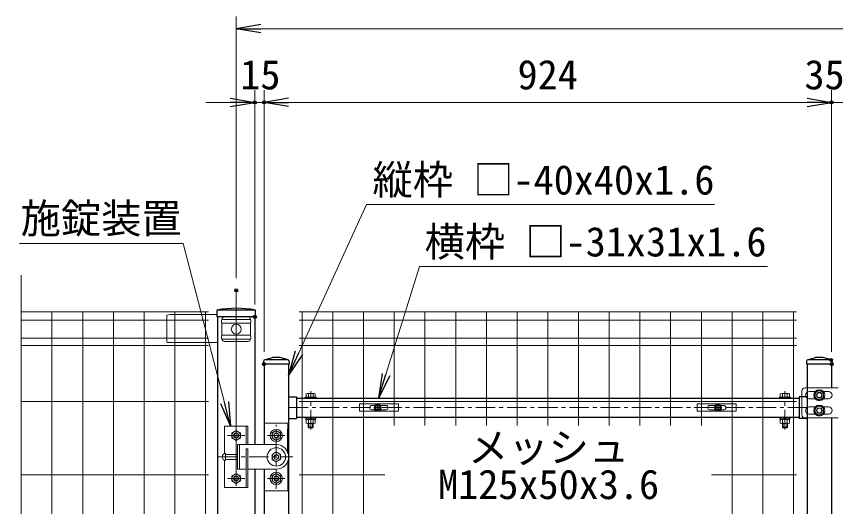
# Model space of a CAD drawing. Units: millimetres, scale not verified. Extents: x -4200 to 4200, y -2970 to 2970.
# Drawn here: x -3002 to -1668, y 361 to 1159 of the extents above; entities that cross this region are included whole.
import ezdxf
from ezdxf.enums import TextEntityAlignment as Align

# ---------------------------------------------------------------- set-up
doc = ezdxf.new("R2010")
doc.units = ezdxf.units.MM
doc.header["$LTSCALE"] = 10
doc.header["$PDMODE"] = 32
doc.header["$PDSIZE"] = 5
doc.linetypes.add('USER1', pattern=[50.8, 31.75, -6.35, 6.35, -6.35])
for name, color, linetype, lineweight in [('0-0_D-STR-TXT', 7, 'Continuous', 13), ('0-2_D-BMK', 2, 'USER1', 13), ('0-3_D-STR1', 1, 'Continuous', 25), ('0-6_D-STR3', 3, 'Continuous', 13), ('0-7_D-STR-DIM', 7, 'Continuous', 13), ('0-9_Defpoints', 6, 'Continuous', 25), ('0-A_LAYER06', 7, 'Continuous', 25), ('0-E_D-STR2', 7, 'Continuous', 13)]:
    doc.layers.add(name, color=color, linetype=linetype, lineweight=lineweight)
doc.layers.add('0-8_0', color=7, linetype='Continuous')
doc.styles.add('ＭＳ ゴシック', font='')
doc.styles.get('ＭＳ ゴシック').set_extended_font_data('MS Gothic')

# ---------------------------------------------------------------- blocks, each defined once
blk = doc.blocks.new('_Open')
at = {"layer": '0-8_0'}
blk.add_line((-10, 1.667), (0, 0), dxfattribs=at)
blk.add_lwpolyline([(-10, -1.667), (0, 0), (-10, 0)], dxfattribs=at)
blk = doc.blocks.new('U7')
at = {"layer": '0-2_D-BMK'}
for p, q in [((810, 7089), (810, 7709.9)), ((8530, 7089), (8530, 7709.9)), ((450, 7442.5), (8890, 7442.5)), ((450, 7442.5), (8890, 7442.5)), ((-402.5, 6170), (-402.5, 7110)), ((250, 6120), (250, 7160)), ((-543.7, 6990), (-261.3, 6990)), ((108.8, 6990), (391.2, 6990)), ((-702.1, 6640), (518.4, 6640)), ((-543.7, 6290), (-261.3, 6290)), ((108.8, 6290), (391.2, 6290))]:
    blk.add_line(p, q, dxfattribs=at)
at = {"layer": '0-3_D-STR1'}
for p, q in [((40, 8196), (40, 8150)), ((460, 8150), (40, 8150)), ((50, 8150), (50, 6840)), ((56.9, 8218.9), (190, 8260)), ((439.6, 8220), (64, 8220)), ((310, 8260), (190, 8260)), ((443.1, 8218.9), (310, 8260)), ((450, 8150), (450, 300)), ((460, 8196), (460, 8150)), ((8880, 8196), (8880, 8150)), ((9300, 8150), (8880, 8150)), ((8890, 8150), (8890, 300)), ((8896.9, 8218.9), (9030, 8260)), ((9279.6, 8220), (8904, 8220)), ((9150, 8260), (9030, 8260)), ((9283.1, 8218.9), (9150, 8260)), ((9290, 8150), (9290, 7765)), ((9300, 8196), (9300, 8150)), ((8760, 7617.5), (8760, 7267.5)), ((8890, 7617.5), (8760, 7617.5)), ((580, 7597.5), (8760, 7597.5)), ((450, 7267.5), (580, 7267.5)), ((580, 7287.5), (8760, 7287.5)), ((8890, 7267.5), (8760, 7267.5)), ((9290, 7275), (9290, 2650)), ((50, 6440), (50, 300))]:
    blk.add_line(p, q, dxfattribs=at)
blk.add_lwpolyline([(450, 7617.5), (580, 7617.5), (580, 7267.5)], dxfattribs=at)
for centre, start, end in [((64, 8196), 90, 180), ((436, 8196), 0, 72.84994), ((8904, 8196), 90, 180), ((9276, 8196), 0, 72.84994)]:
    blk.add_arc(centre, 24, start, end, dxfattribs=at)
at = {"layer": '0-6_D-STR3'}
for p, q in [((9396, 7765), (8857.4, 7765)), ((720, 7613.5), (720, 7597.5)), ((720, 7613.5), (900, 7613.5)), ((735, 7613.5), (735, 7668)), ((885, 7613.5), (735, 7613.5)), ((866.3, 7673.5), (753.8, 7673.5)), ((772.5, 7613.5), (772.5, 7668)), ((847.5, 7613.5), (847.5, 7668)), ((885, 7613.5), (885, 7668)), ((900, 7613.5), (900, 7597.5)), ((8440, 7613.5), (8440, 7597.5)), ((8620, 7613.5), (8440, 7613.5)), ((8455, 7613.5), (8455, 7668)), ((8455, 7613.5), (8605, 7613.5)), ((8473.7, 7673.5), (8586.2, 7673.5)), ((8492.5, 7613.5), (8492.5, 7668)), ((8567.5, 7613.5), (8567.5, 7668)), ((8605, 7613.5), (8605, 7668)), ((8620, 7613.5), (8620, 7597.5)), ((8807.4, 7715), (8807.4, 7325)), ((9022.9, 7705), (8927.4, 7705)), ((9157.1, 7705), (9237.4, 7705)), ((720, 7597.5), (900, 7597.5)), ((8620, 7597.5), (8440, 7597.5)), ((9022.9, 7585), (8927.4, 7585)), ((9157.1, 7585), (9237.4, 7585)), ((9022.9, 7455), (8927.4, 7455)), ((9157.1, 7455), (9237.4, 7455)), ((720, 7287.5), (720, 7271.5)), ((720, 7287.5), (900, 7287.5)), ((720, 7271.5), (900, 7271.5)), ((735, 7251.5), (735, 7192)), ((772.5, 7251.5), (772.5, 7192)), ((813.8, 7251.5), (802.2, 7271.5)), ((820.7, 7251.5), (809.1, 7271.5)), ((847.5, 7251.5), (847.5, 7192)), ((885, 7251.5), (885, 7192)), ((900, 7287.5), (900, 7271.5)), ((8440, 7287.5), (8440, 7271.5)), ((8620, 7287.5), (8440, 7287.5)), ((8620, 7271.5), (8440, 7271.5)), ((8455, 7251.5), (8455, 7192)), ((8492.5, 7251.5), (8492.5, 7192)), ((8519.3, 7251.5), (8530.8, 7271.5)), ((8526.2, 7251.5), (8537.8, 7271.5)), ((8567.5, 7251.5), (8567.5, 7192)), ((8605, 7251.5), (8605, 7192)), ((8620, 7287.5), (8620, 7271.5)), ((9396, 7275), (8857.4, 7275)), ((9022.9, 7335), (8927.4, 7335)), ((9157.1, 7335), (9237.4, 7335)), ((-592.5, 7140), (-212.5, 7140)), ((-592.5, 6696.3), (-592.5, 7140)), ((-402.5, 7070.8), (-472.5, 7030.4)), ((-402.5, 7070.8), (-332.5, 7030.4)), ((-242.5, 6840), (-242.5, 7140)), ((-212.5, 6840), (-212.5, 7140)), ((440, 7190), (60, 7190)), ((60, 7190), (60, 6840)), ((250, 7070.8), (180, 7030.4)), ((250, 7070.8), (320, 7030.4)), ((440, 6702.4), (440, 7190)), ((753.8, 7186.5), (866.3, 7186.5)), ((770, 7123.5), (770, 7186.5)), ((770, 7123.5), (780, 7113.5)), ((770, 7123.5), (850, 7123.5)), ((780, 7113.5), (780, 7186.5)), ((840, 7113.5), (780, 7113.5)), ((840, 7113.5), (840, 7186.5)), ((840, 7113.5), (850, 7123.5)), ((850, 7123.5), (850, 7186.5)), ((8586.2, 7186.5), (8473.7, 7186.5)), ((8490, 7123.5), (8490, 7186.5)), ((8500, 7113.5), (8490, 7123.5)), ((8570, 7123.5), (8490, 7123.5)), ((8500, 7113.5), (8500, 7186.5)), ((8500, 7113.5), (8560, 7113.5)), ((8560, 7113.5), (8560, 7186.5)), ((8570, 7123.5), (8560, 7113.5)), ((8570, 7123.5), (8570, 7186.5)), ((-472.5, 6949.6), (-472.5, 7030.4)), ((-402.5, 6909.2), (-472.5, 6949.6)), ((-402.5, 6909.2), (-332.5, 6949.6)), ((-332.5, 6949.6), (-332.5, 7030.4)), ((180, 6949.6), (180, 7030.4)), ((250, 6909.2), (180, 6949.6)), ((250, 6909.2), (320, 6949.6)), ((320, 6949.6), (320, 7030.4)), ((-380, 6840), (-380, 6440)), ((-380, 6840), (250, 6840)), ((-350, 6840), (-350, 6440)), ((-580, 6580), (-580, 6700)), ((-380, 6680), (-580, 6680)), ((-242.5, 6770), (-212.5, 6770)), ((-242.5, 6770), (-242.5, 6140)), ((-212.5, 6770), (-212.5, 6140)), ((250, 6720.8), (180, 6680.4)), ((180, 6599.6), (180, 6680.4)), ((250, 6720.8), (320, 6680.4)), ((320, 6599.6), (320, 6680.4)), ((-592.5, 6140), (-592.5, 6583.7)), ((-380, 6600), (-580, 6600)), ((250, 6559.2), (180, 6599.6)), ((250, 6559.2), (320, 6599.6)), ((440, 6577.5), (440, 6090)), ((-380, 6440), (-242.5, 6440)), ((-212.5, 6440), (250, 6440)), ((60, 6090), (60, 6440)), ((-402.5, 6370.8), (-472.5, 6330.4)), ((-472.5, 6330.4), (-472.5, 6249.6)), ((-402.5, 6370.8), (-332.5, 6330.4)), ((-332.5, 6330.4), (-332.5, 6249.6)), ((250, 6370.8), (180, 6330.4)), ((250, 6370.8), (180, 6330.4)), ((180, 6249.6), (180, 6330.4)), ((180, 6330.4), (180, 6249.6)), ((250, 6370.8), (320, 6330.4)), ((250, 6370.8), (320, 6330.4)), ((320, 6249.6), (320, 6330.4)), ((320, 6330.4), (320, 6249.6)), ((-592.5, 6140), (-212.5, 6140)), ((-402.5, 6209.2), (-472.5, 6249.6)), ((-402.5, 6209.2), (-332.5, 6249.6)), ((250, 6209.2), (180, 6249.6)), ((250, 6209.2), (180, 6249.6)), ((250, 6209.2), (320, 6249.6)), ((250, 6209.2), (320, 6249.6)), ((440, 6090), (60, 6090))]:
    blk.add_line(p, q, dxfattribs=at)
for points in [[(9090, 7726), (9019.9, 7685.5), (9019.9, 7604.5), (9090, 7564), (9160.1, 7604.5), (9160.1, 7685.5)], [(9090, 7476), (9019.9, 7435.5), (9019.9, 7354.5), (9090, 7314), (9160.1, 7354.5), (9160.1, 7435.5)]]:
    blk.add_lwpolyline(points, close=True, dxfattribs=at)
for points in [[(887, 7251.5), (733, 7251.5), (733, 7271.5)], [(887, 7251.5), (887, 7271.5), (733, 7271.5)], [(8453, 7251.5), (8607, 7251.5), (8607, 7271.5)], [(8453, 7251.5), (8453, 7271.5), (8607, 7271.5)]]:
    blk.add_lwpolyline(points, dxfattribs=at)
for centre, radius in [((9090, 7645), 90), ((9090, 7645), 90), ((9090, 7645), 70.3), ((9090, 7645), 45), ((9090, 7645), 40), ((9090, 7645), 40), ((9090, 7395), 90), ((9090, 7395), 90), ((9090, 7395), 70.3), ((9090, 7395), 45), ((9090, 7395), 40), ((9090, 7395), 40), ((250, 6990), 100), ((-402.5, 6990), 70), ((-402.5, 6990), 40), ((-402.5, 6990), 35), ((250, 6990), 70), ((250, 6990), 40), ((250, 6990), 35), ((250, 6640), 150), ((250, 6640), 70), ((250, 6640), 40), ((250, 6640), 35), ((-402.5, 6290), 70), ((-402.5, 6290), 40), ((-402.5, 6290), 35), ((250, 6290), 100), ((250, 6290), 100), ((250, 6290), 70), ((250, 6290), 70), ((250, 6290), 40), ((250, 6290), 40), ((250, 6290), 35), ((250, 6290), 35)]:
    blk.add_circle(centre, radius, dxfattribs=at)
for centre, radius, start, end in [((8857.4, 7715), 50, 90, 180), ((753.8, 7639), 34.5, 57.13278, 122.86722), ((810, 7543.6), 129.9, 73.22135, 106.77865), ((866.3, 7639), 34.5, 57.13278, 122.86722), ((8473.7, 7639), 34.5, 57.13278, 122.86722), ((8530, 7543.6), 129.9, 73.22135, 106.77865), ((8586.2, 7639), 34.5, 57.13278, 122.86722), ((8927.4, 7645), 60, 90, 270), ((9237.4, 7645), 60, 270, 90), ((8927.4, 7395), 60, 90, 270), ((9237.4, 7395), 60, 270, 90), ((8857.4, 7325), 50, 180, 270), ((753.8, 7221), 34.5, 237.13278, 302.86722), ((810, 7316.4), 129.9, 253.22135, 286.77865), ((866.3, 7221), 34.5, 237.13278, 302.86722), ((8473.7, 7221), 34.5, 237.13278, 302.86722), ((8530, 7316.4), 129.9, 253.22135, 286.77865), ((8586.2, 7221), 34.5, 237.13278, 302.86722), ((250, 6640), 200, 270, 89.99983), ((-569, 6640), 61, 100.38886, 259.61115)]:
    blk.add_arc(centre, radius, start, end, dxfattribs=at)
at = {"layer": '0-9_Defpoints'}
for centre in [(1900, 7442.5), (7440, 7442.5)]:
    blk.add_circle(centre, 40, dxfattribs=at)
at = {"layer": '0-A_LAYER06'}
for p, q in [((440, 6702.4), (440, 7090)), ((440, 6702.5), (440, 6702.4))]:
    blk.add_line(p, q, dxfattribs=at)
blk = doc.blocks.new('A$Cc5bff5c2')
at = {"layer": '0-6_D-STR3'}
for p, q in [((-297.7, 60), (337.3, 60)), ((-297.7, -60), (-297.7, 60)), ((-95.2, 35), (-45.6, 35)), ((-18.5, 4.2), (-31.5, 3.9)), ((-31.5, 3.9), (-31.5, -4)), ((-4, 31.5), (-4.2, 18.5)), ((-4, 31.5), (4, 31.5)), ((4, 31.5), (4.2, 18.5)), ((18.5, 4.2), (31.5, 3.9)), ((31.5, 3.9), (31.5, -4)), ((45.6, 35), (134.8, 35)), ((-95.2, -35), (-45.6, -35)), ((-18.5, -4.2), (-31.5, -4)), ((-4, -31.5), (-4.2, -18.5)), ((18.5, -4.2), (31.5, -4)), ((45.6, -35), (134.8, -35))]:
    blk.add_line(p, q, dxfattribs=at)
for points in [[(-297.7, -60), (337.3, -60), (337.3, 60)], [(-4, -31.5), (4, -31.5), (4.2, -18.5)]]:
    blk.add_lwpolyline(points, dxfattribs=at)
for radius in [57.5, 52.5]:
    blk.add_circle((0, 0), radius, dxfattribs=at)
for centre, radius, start, end in [((-95.2, 0), 35, 90, 270), ((-19.1, 19), 14.9, 270, 0), ((19.1, 19), 14.9, 180, 270), ((134.8, 0), 35, 270, 90), ((-19.1, -19), 14.9, 0, 90), ((19.1, -19), 14.9, 90, 180)]:
    blk.add_arc(centre, radius, start, end, dxfattribs=at)
blk = doc.blocks.new('A$C5ba32ecb')
at = {"layer": '0-6_D-STR3'}
for p, q in [((-337.5, 60), (297.5, 60)), ((-337.5, -60), (-337.5, 60)), ((-135, 35), (-45.6, 35)), ((-18.5, 4.2), (-31.5, 3.9)), ((-31.5, 3.9), (-31.5, -4)), ((-4, 31.5), (-4.2, 18.5)), ((-4, 31.5), (4, 31.5)), ((4, 31.5), (4.2, 18.5)), ((18.5, 4.2), (31.5, 3.9)), ((31.5, 3.9), (31.5, -4)), ((45.6, 35), (95, 35)), ((-135, -35), (-45.6, -35)), ((-18.5, -4.2), (-31.5, -4)), ((-4, -31.5), (-4.2, -18.5)), ((18.5, -4.2), (31.5, -4)), ((45.6, -35), (95, -35))]:
    blk.add_line(p, q, dxfattribs=at)
for points in [[(-337.5, -60), (297.5, -60), (297.5, 60)], [(-4, -31.5), (4, -31.5), (4.2, -18.5)]]:
    blk.add_lwpolyline(points, dxfattribs=at)
for radius in [57.5, 52.5]:
    blk.add_circle((0, 0), radius, dxfattribs=at)
for centre, radius, start, end in [((-135, 0), 35, 90, 270), ((-19.1, 19), 14.9, 270, 0), ((19.1, 19), 14.9, 180, 270), ((95, 0), 35, 270, 90), ((-19.1, -19), 14.9, 0, 90), ((19.1, -19), 14.9, 90, 180)]:
    blk.add_arc(centre, radius, start, end, dxfattribs=at)

msp = doc.modelspace()

# ---------------------------------------------------------------- linework, layer by layer
at = {"layer": '0-0_D-STR-TXT'}
for points in [[(-1865.33, 852.8), (-2431.94, 852.8), (-2542.09, 610.97)], [(-2996.75, 789.29), (-2730.21, 789.29), (-2663.23, 530.41)], [(-1778.92, 751.66), (-2345.53, 751.66), (-2400.2, 575.63)]]:
    msp.add_lwpolyline(points, dxfattribs=at)
at = {"layer": '0-2_D-BMK'}
msp.add_line((-2643.92, 712.92), (-2643.92, -432.89), dxfattribs=at)
at = {"layer": '0-3_D-STR1'}
for p, q in [((-2612.47, 680.68), (-2675.37, 680.68)), ((-2612.47, 680.68), (-2675.37, 680.68)), ((-2675.37, 680.68), (-2675.37, 669.68)), ((-2612.47, 669.68), (-2612.47, 680.68)), ((-2612.47, 669.68), (-2612.47, 680.68)), ((-2612.47, 669.68), (-2675.37, 669.68)), ((-2674.17, 669.68), (-2674.17, 182.68)), ((-2613.67, 669.68), (-2613.67, 461.68)), ((-2613.67, 421.68), (-2613.67, 182.68))]:
    msp.add_line(p, q, dxfattribs=at)
msp.add_arc((-2643.92, 521.25), 162.5, 78.84081, 101.15919, dxfattribs=at)
msp.add_arc((-2643.92, 521.25), 162.5, 78.84081, 101.15919, dxfattribs=at)
at = {"layer": '0-6_D-STR3'}
for p, q in [((-2751.92, 673.68), (-2756.92, 672.68)), ((-2756.92, 672.68), (-2756.92, 628.87)), ((-2751.92, 673.68), (-2676.04, 673.68)), ((-2676.04, 673.68), (-2675.37, 673.35)), ((-2663.12, 669.68), (-2624.71, 669.68)), ((-2667.12, 665.68), (-2620.71, 665.68)), ((-2667.12, 659.68), (-2667.12, 639.68)), ((-2667.12, 659.68), (-2620.71, 659.68)), ((-2620.71, 659.68), (-2620.71, 639.68)), ((-2676.13, 627.87), (-2755.92, 627.87)), ((-2674.17, 628.28), (-2676.13, 627.87)), ((-2667.12, 639.68), (-2620.71, 639.68)), ((-2667.12, 633.68), (-2620.71, 633.68)), ((-2663.12, 629.68), (-2624.71, 629.68))]:
    msp.add_line(p, q, dxfattribs=at)
msp.add_circle((-2643.92, 649.68), 8, dxfattribs=at)
for centre, radius, start, end in [((-2663.12, 665.68), 4, 90, 180), ((-2624.71, 665.68), 4, 0, 90), ((-2661.87, 662.68), 6.05, 150.26731, 209.73269), ((-2625.96, 662.68), 6.05, 330.26731, 29.73269), ((-2755.92, 628.87), 1, 180, 270), ((-2661.85, 636.68), 6.07, 150.37394, 209.62606), ((-2663.12, 633.68), 4, 180, 270), ((-2624.71, 633.68), 4, 270, 0), ((-2625.99, 636.68), 6.07, 330.37394, 29.62606)]:
    msp.add_arc(centre, radius, start, end, dxfattribs=at)
at = {"layer": '0-7_D-STR-DIM'}
for p, q in [((-2643.92, 732.92), (-2643.92, 1158.93)), ((-2603.92, 1138.93), (-1648.92, 1138.93)), ((-2613.67, 689.68), (-2613.67, 1038.93)), ((-2598.67, 612.69), (-2598.67, 1038.93)), ((-2598.67, 612.69), (-2598.67, 1038.93)), ((-1674.67, 612.68), (-1674.67, 1038.93)), ((-1674.67, 612.68), (-1674.67, 1038.93)), ((-2653.67, 1018.93), (-2693.67, 1018.93)), ((-2598.67, 1018.93), (-2613.67, 1018.93)), ((-1714.67, 1018.93), (-2558.67, 1018.93)), ((-2558.67, 1018.93), (-2518.67, 1018.93)), ((-1714.67, 1018.93), (-1754.67, 1018.93)), ((-1639.17, 1018.93), (-1674.67, 1018.93))]:
    msp.add_line(p, q, dxfattribs=at)
at = {"layer": '0-9_Defpoints'}
for p in [(-2613.67, 1018.93), (-2598.67, 1018.93), (-1674.67, 1018.93), (-2643.92, 712.92), (-2613.67, 669.68), (-1675.7, 599.68), (-2598.67, 592.69), (-1674.67, 592.68)]:
    msp.add_point(p, dxfattribs=at)
at = {"layer": '0-E_D-STR2'}
for p, q in [((-2688.92, 677.68), (-2993.92, 677.68)), ((-2943.92, 677.68), (-2943.92, -192.32)), ((-2893.92, 677.68), (-2893.92, -192.32)), ((-2843.92, 677.68), (-2843.92, -192.32)), ((-2793.92, 677.68), (-2793.92, -192.32)), ((-2743.92, 677.68), (-2743.92, -192.32)), ((-2693.92, 677.68), (-2693.92, 182.68)), ((-1731.67, 677.68), (-2541.67, 677.68)), ((-2536.67, 677.68), (-2536.67, -192.32)), ((-2486.67, 677.68), (-2486.67, -192.32)), ((-2436.67, 677.68), (-2436.67, -192.32)), ((-2386.67, 677.68), (-2386.67, 492.91)), ((-2336.67, 677.68), (-2336.67, 492.91)), ((-2286.67, 677.68), (-2286.67, 492.91)), ((-2236.67, 677.68), (-2236.67, 492.91)), ((-2186.67, 677.68), (-2186.67, 492.91)), ((-2136.67, 677.68), (-2136.67, 492.91)), ((-2086.67, 677.68), (-2086.67, 492.91)), ((-2036.67, 677.68), (-2036.67, 492.91)), ((-1986.67, 677.68), (-1986.67, 492.91)), ((-1936.67, 677.68), (-1936.67, 492.91)), ((-1886.67, 677.68), (-1886.67, 492.91)), ((-1836.67, 677.68), (-1836.67, -192.32)), ((-1786.67, 677.68), (-1786.67, -192.32)), ((-1736.67, 677.68), (-1736.67, -192.32)), ((-2688.92, 664.58), (-2993.92, 664.58)), ((-1731.67, 664.58), (-2541.67, 664.58)), ((-2688.92, 634.78), (-2993.92, 634.78)), ((-1731.67, 634.78), (-2541.67, 634.78)), ((-2688.92, 622.93), (-2993.92, 622.93)), ((-1731.67, 622.93), (-2541.67, 622.93)), ((-2688.92, 531.68), (-2993.92, 531.68)), ((-1731.67, 531.68), (-2541.67, 531.68)), ((-2688.92, 412.68), (-2993.92, 412.68)), ((-2402.07, 412.68), (-2541.67, 412.68)), ((-1731.67, 412.68), (-1869.97, 412.68))]:
    msp.add_line(p, q, dxfattribs=at)
msp.add_lwpolyline([(-2993.92, -357.32), (-2993.92, 217.03), (-3029.16, 229.86), (-2958.68, 255.51), (-2993.92, 268.34), (-2993.92, 737.68)], dxfattribs=at)

# ---------------------------------------------------------------- block references
at = {"layer": '0-0_D-STR-TXT', "xscale": 4, "yscale": 4}
for p, rotation in [((-2558.67, 574.57), 245.51195), ((-2412.06, 537.43), 252.74691), ((-2653.21, 491.68), 284.50573)]:
    msp.add_blockref('_Open', p, dxfattribs=dict(at, rotation=rotation))
at = {"layer": '0-7_D-STR-DIM', "xscale": 4, "yscale": 4, "rotation": 180}
for p in [(-2643.92, 1138.93), (-2598.67, 1018.93), (-2598.67, 1018.93)]:
    msp.add_blockref('_Open', p, dxfattribs=at)
at = {"layer": '0-7_D-STR-DIM'}
for name, p, xscale, yscale in [('_Open', (-2613.67, 1018.93), 4, 4), ('_Open', (-1674.67, 1018.93), 4, 4), ('_Open', (-1674.67, 1018.93), 4, 4), ('U7', (-2603.67, -222.32), 0.1, 0.1), ('A$Cc5bff5c2', (-2413.64, 521.93), 0.1, 0.1), ('A$C5ba32ecb', (-1859.67, 521.93), 0.1, 0.1)]:
    msp.add_blockref(name, p, dxfattribs=dict(at, xscale=xscale, yscale=yscale))

# ---------------------------------------------------------------- texts
at = {"layer": '0-0_D-STR-TXT', "style": 'ＭＳ ゴシック'}
for s, p in [('縦枠 □-40x40x1.6 ', (-2422.05, 854.4)), ('施錠装置', (-2994.99, 791.5)), ('横枠 □-31x31x1.6 ', (-2337.2, 753.67)), ('メッシュ', (-2266.62, 418.72))]:
    msp.add_text(s, height=48.09, dxfattribs=at).set_placement(p, align=Align.BOTTOM_LEFT)
at = {"layer": '0-7_D-STR-DIM', "style": 'ＭＳ ゴシック'}
for s, p in [('15', (-2637.42, 1025.67)), ('924', (-2185.92, 1025.67)), ('35.5', (-1718.89, 1025.67))]:
    msp.add_text(s, height=48.09, dxfattribs=at).set_placement(p, align=Align.BOTTOM_LEFT)
at = {"layer": '0-E_D-STR2', "style": 'ＭＳ ゴシック'}
msp.add_text('M125x50x3.6', height=48.09, dxfattribs=at).set_placement((-2315.35, 358.66), align=Align.BOTTOM_LEFT)

doc.saveas('drawing.dxf')
